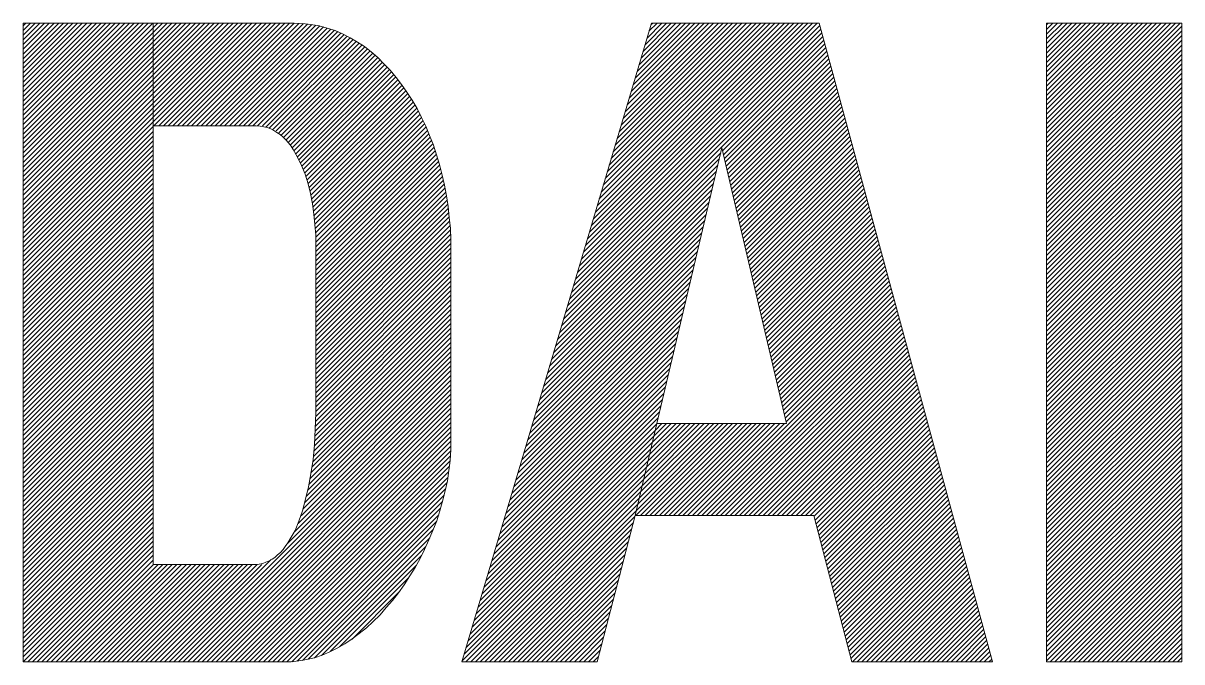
# Model space of a CAD drawing. Header units: millimetres. Extents: x 1015 to 1574, y -507 to -76.
# Drawn here: x 1447.177 to 1451.524, y -484.372 to -481.975 of the extents above; entities that cross this region are included whole.
import ezdxf

# ---------------------------------------------------------------- set-up
doc = ezdxf.new("R2010")
doc.units = ezdxf.units.MM

msp = doc.modelspace()

# ---------------------------------------------------------------- linework, layer by layer
at = {"color": 5, "lineweight": 0}
for p, q in [((1447.1771, -481.9754), (1447.1771, -484.372)), ((1447.6647, -481.9754), (1447.1771, -481.9754)), ((1447.1771, -481.9754), (1447.1771, -481.9754)), ((1448.1936, -481.9754), (1447.6647, -481.9754)), ((1447.6647, -481.9754), (1447.6647, -482.3605)), ((1447.6647, -482.3605), (1447.6647, -481.9754)), ((1448.225, -481.977), (1448.1936, -481.9754)), ((1448.2564, -481.9803), (1448.225, -481.977)), ((1448.2878, -481.9853), (1448.2564, -481.9803)), ((1449.534, -481.9754), (1448.8233, -484.372)), ((1450.1637, -481.9754), (1449.534, -481.9754)), ((1450.8133, -484.372), (1450.1637, -481.9754)), ((1451.0166, -481.9754), (1451.0166, -484.372)), ((1451.524, -481.9754), (1451.0166, -481.9754)), ((1451.0166, -481.9754), (1451.0166, -481.9754)), ((1451.524, -484.372), (1451.524, -481.9754)), ((1448.3175, -481.9936), (1448.2878, -481.9853)), ((1448.3473, -482.0035), (1448.3175, -481.9936)), ((1448.3754, -482.0151), (1448.3473, -482.0035)), ((1448.4035, -482.0299), (1448.3754, -482.0151)), ((1448.4316, -482.0465), (1448.4035, -482.0299)), ((1448.458, -482.063), (1448.4316, -482.0465)), ((1448.4828, -482.0828), (1448.458, -482.063)), ((1448.5076, -482.1043), (1448.4828, -482.0828)), ((1448.5307, -482.1274), (1448.5076, -482.1043)), ((1448.5539, -482.1522), (1448.5307, -482.1274)), ((1448.577, -482.1787), (1448.5539, -482.1522)), ((1448.5969, -482.2051), (1448.577, -482.1787)), ((1448.6167, -482.2349), (1448.5969, -482.2051)), ((1448.6365, -482.2646), (1448.6167, -482.2349)), ((1448.6547, -482.296), (1448.6365, -482.2646)), ((1448.6712, -482.3291), (1448.6547, -482.296)), ((1448.6878, -482.3621), (1448.6712, -482.3291)), ((1447.6647, -482.3605), (1448.0514, -482.3605)), ((1447.6647, -484.0067), (1447.6647, -482.3605)), ((1448.0514, -482.3605), (1448.0663, -482.3621)), ((1448.0663, -482.3621), (1448.0795, -482.3638)), ((1448.0795, -482.3638), (1448.0927, -482.3671)), ((1448.0927, -482.3671), (1448.106, -482.3721)), ((1448.106, -482.3721), (1448.1175, -482.3787)), ((1448.701, -482.3969), (1448.6878, -482.3621)), ((1448.1175, -482.3787), (1448.1291, -482.3853)), ((1448.1291, -482.3853), (1448.1407, -482.3936)), ((1448.1407, -482.3936), (1448.1522, -482.4035)), ((1448.1522, -482.4035), (1448.1622, -482.4134)), ((1448.1622, -482.4134), (1448.1721, -482.425)), ((1448.7159, -482.4332), (1448.701, -482.3969)), ((1448.1721, -482.425), (1448.182, -482.4365)), ((1448.182, -482.4365), (1448.1903, -482.4497)), ((1448.1903, -482.4497), (1448.2068, -482.4778)), ((1448.7274, -482.4696), (1448.7159, -482.4332)), ((1449.5538, -483.4778), (1449.7985, -482.4431)), ((1449.7985, -482.4431), (1450.0414, -483.4778)), ((1448.2068, -482.4778), (1448.2217, -482.5092)), ((1448.739, -482.5059), (1448.7274, -482.4696)), ((1448.7489, -482.5456), (1448.739, -482.5059)), ((1448.2217, -482.5092), (1448.2349, -482.5423)), ((1448.2349, -482.5423), (1448.2465, -482.5787)), ((1448.7572, -482.5836), (1448.7489, -482.5456)), ((1448.2465, -482.5787), (1448.2547, -482.615)), ((1448.7654, -482.6233), (1448.7572, -482.5836)), ((1448.2547, -482.615), (1448.263, -482.653)), ((1448.7721, -482.663), (1448.7654, -482.6233)), ((1448.263, -482.653), (1448.2679, -482.6927)), ((1448.7754, -482.7043), (1448.7721, -482.663)), ((1448.2679, -482.6927), (1448.2712, -482.7307)), ((1448.7803, -482.7456), (1448.7754, -482.7043)), ((1448.2712, -482.7307), (1448.2746, -482.7704)), ((1448.782, -482.7869), (1448.7803, -482.7456)), ((1448.2746, -482.7704), (1448.2746, -482.8084)), ((1448.2746, -482.8084), (1448.2746, -483.4381)), ((1448.782, -482.8282), (1448.782, -482.7869)), ((1448.782, -483.539), (1448.782, -482.8282)), ((1448.2746, -483.4381), (1448.2729, -483.4993)), ((1448.2729, -483.4993), (1448.2696, -483.5571)), ((1449.4728, -483.8232), (1449.5538, -483.4778)), ((1449.5538, -483.4778), (1449.4728, -483.8232)), ((1450.0414, -483.4778), (1449.5538, -483.4778)), ((1448.782, -483.577), (1448.782, -483.539)), ((1448.2696, -483.5571), (1448.2646, -483.6133)), ((1448.7787, -483.6166), (1448.782, -483.577)), ((1448.2646, -483.6133), (1448.2564, -483.6662)), ((1448.7737, -483.6546), (1448.7787, -483.6166)), ((1448.2564, -483.6662), (1448.2481, -483.7158)), ((1448.7687, -483.6927), (1448.7737, -483.6546)), ((1448.2481, -483.7158), (1448.2365, -483.7621)), ((1448.7605, -483.7307), (1448.7687, -483.6927)), ((1448.2365, -483.7621), (1448.225, -483.8051)), ((1448.7506, -483.7687), (1448.7605, -483.7307)), ((1448.225, -483.8051), (1448.2117, -483.8447)), ((1448.7291, -483.8431), (1448.7406, -483.8051)), ((1448.7406, -483.8051), (1448.7506, -483.7687)), ((1448.2117, -483.8447), (1448.1969, -483.8794)), ((1448.7142, -483.8794), (1448.7291, -483.8431)), ((1449.3307, -484.372), (1449.4728, -483.8232)), ((1449.4728, -483.8232), (1450.1439, -483.8232)), ((1450.1439, -483.8232), (1450.286, -484.372)), ((1448.1969, -483.8794), (1448.1787, -483.9108)), ((1448.6993, -483.9141), (1448.7142, -483.8794)), ((1448.1605, -483.9389), (1448.1522, -483.9505)), ((1448.1704, -483.9257), (1448.1605, -483.9389)), ((1448.1787, -483.9108), (1448.1704, -483.9257)), ((1448.6828, -483.9505), (1448.6993, -483.9141)), ((1448.1208, -483.9803), (1448.1109, -483.9869)), ((1448.1308, -483.9703), (1448.1208, -483.9803)), ((1448.1423, -483.9621), (1448.1308, -483.9703)), ((1448.1522, -483.9505), (1448.1423, -483.9621)), ((1448.6481, -484.0183), (1448.6663, -483.9836)), ((1448.6663, -483.9836), (1448.6828, -483.9505)), ((1448.0514, -484.0067), (1447.6647, -484.0067)), ((1448.063, -484.005), (1448.0514, -484.0067)), ((1448.0762, -484.0034), (1448.063, -484.005)), ((1448.0878, -483.9984), (1448.0762, -484.0034)), ((1448.0994, -483.9935), (1448.0878, -483.9984)), ((1448.1109, -483.9869), (1448.0994, -483.9935)), ((1448.6283, -484.0497), (1448.6481, -484.0183)), ((1448.6068, -484.0827), (1448.6283, -484.0497)), ((1448.5621, -484.1422), (1448.5853, -484.1125)), ((1448.5853, -484.1125), (1448.6068, -484.0827)), ((1448.539, -484.1687), (1448.5621, -484.1422)), ((1448.4894, -484.2216), (1448.5159, -484.1951)), ((1448.5159, -484.1951), (1448.539, -484.1687)), ((1448.4382, -484.2662), (1448.4646, -484.2447)), ((1448.4646, -484.2447), (1448.4894, -484.2216)), ((1448.3836, -484.3042), (1448.4117, -484.286)), ((1448.4117, -484.286), (1448.4382, -484.2662)), ((1448.3274, -484.334), (1448.3555, -484.3207)), ((1448.3555, -484.3207), (1448.3836, -484.3042)), ((1447.1771, -484.372), (1448.1522, -484.372)), ((1448.1522, -484.372), (1448.182, -484.372)), ((1448.182, -484.372), (1448.2117, -484.3687)), ((1448.2117, -484.3687), (1448.2415, -484.3637)), ((1448.2415, -484.3637), (1448.2696, -484.3571)), ((1448.2696, -484.3571), (1448.2993, -484.3472)), ((1448.2993, -484.3472), (1448.3274, -484.334)), ((1448.8233, -484.372), (1449.3307, -484.372)), ((1448.8233, -484.372), (1448.8233, -484.372)), ((1450.286, -484.372), (1450.8133, -484.372)), ((1451.0166, -484.372), (1451.524, -484.372))]:
    msp.add_line(p, q, dxfattribs=at)
at = {"color": 5}
for p, q in [((1447.1771, -481.985), (1447.1867, -481.9754)), ((1447.1771, -482.0027), (1447.2044, -481.9754)), ((1447.1771, -482.0204), (1447.2221, -481.9754)), ((1447.1771, -482.038), (1447.2397, -481.9754)), ((1447.1771, -482.0557), (1447.2574, -481.9754)), ((1447.1771, -482.0734), (1447.2751, -481.9754)), ((1447.1771, -482.0911), (1447.2928, -481.9754)), ((1447.1771, -482.1087), (1447.3104, -481.9754)), ((1447.1771, -482.1264), (1447.3281, -481.9754)), ((1447.1771, -482.1441), (1447.3458, -481.9754)), ((1447.1771, -482.1618), (1447.3635, -481.9754)), ((1447.1771, -482.1795), (1447.3811, -481.9754)), ((1447.1771, -482.1971), (1447.3988, -481.9754)), ((1447.1771, -482.2148), (1447.4165, -481.9754)), ((1447.1771, -482.2325), (1447.4342, -481.9754)), ((1447.1771, -482.2502), (1447.4519, -481.9754)), ((1447.1771, -482.2678), (1447.4695, -481.9754)), ((1447.1771, -482.2855), (1447.4872, -481.9754)), ((1447.1771, -482.3032), (1447.5049, -481.9754)), ((1447.1771, -482.3209), (1447.5226, -481.9754)), ((1447.1771, -482.3386), (1447.5402, -481.9754)), ((1447.1771, -482.3562), (1447.5579, -481.9754)), ((1447.1771, -482.3739), (1447.5756, -481.9754)), ((1447.1771, -482.3916), (1447.5933, -481.9754)), ((1447.1771, -482.4093), (1447.611, -481.9754)), ((1447.1771, -482.4269), (1447.6286, -481.9754)), ((1447.1771, -482.4446), (1447.6463, -481.9754)), ((1447.1771, -482.4623), (1447.664, -481.9754)), ((1447.6647, -481.9924), (1447.6817, -481.9754)), ((1447.6647, -482.0101), (1447.6993, -481.9754)), ((1447.6647, -482.0277), (1447.717, -481.9754)), ((1447.6647, -482.0454), (1447.7347, -481.9754)), ((1447.6647, -482.0631), (1447.7524, -481.9754)), ((1447.6647, -482.0808), (1447.7701, -481.9754)), ((1447.6647, -482.0985), (1447.7877, -481.9754)), ((1447.6647, -482.1161), (1447.8054, -481.9754)), ((1447.6647, -482.1338), (1447.8231, -481.9754)), ((1447.6647, -482.1515), (1447.8408, -481.9754)), ((1447.6647, -482.1692), (1447.8584, -481.9754)), ((1447.6647, -482.1868), (1447.8761, -481.9754)), ((1447.6647, -482.2045), (1447.8938, -481.9754)), ((1447.6647, -482.2222), (1447.9115, -481.9754)), ((1447.6647, -482.2399), (1447.9292, -481.9754)), ((1447.6647, -482.2576), (1447.9468, -481.9754)), ((1447.6647, -482.2752), (1447.9645, -481.9754)), ((1447.6647, -482.2929), (1447.9822, -481.9754)), ((1447.6647, -482.3106), (1447.9999, -481.9754)), ((1447.6647, -482.3283), (1448.0175, -481.9754)), ((1447.6647, -482.3459), (1448.0352, -481.9754)), ((1447.6678, -482.3605), (1448.0529, -481.9754)), ((1447.6855, -482.3605), (1448.0706, -481.9754)), ((1447.7032, -482.3605), (1448.0883, -481.9754)), ((1447.7208, -482.3605), (1448.1059, -481.9754)), ((1447.7385, -482.3605), (1448.1236, -481.9754)), ((1447.7562, -482.3605), (1448.1413, -481.9754)), ((1447.7739, -482.3605), (1448.159, -481.9754)), ((1447.7915, -482.3605), (1448.1766, -481.9754)), ((1447.8092, -482.3605), (1448.1943, -481.9754)), ((1447.8269, -482.3605), (1448.2111, -481.9763)), ((1447.8446, -482.3605), (1448.2277, -481.9773)), ((1447.8622, -482.3605), (1448.2437, -481.979)), ((1447.8799, -482.3605), (1448.2596, -481.9809)), ((1447.8976, -482.3605), (1448.2748, -481.9833)), ((1449.2641, -482.8855), (1450.166, -481.9836)), ((1449.2716, -482.8604), (1450.1565, -481.9754)), ((1449.279, -482.8352), (1450.1389, -481.9754)), ((1449.2865, -482.8101), (1450.1212, -481.9754)), ((1449.2939, -482.785), (1450.1035, -481.9754)), ((1449.3014, -482.7599), (1450.0858, -481.9754)), ((1449.3088, -482.7347), (1450.0682, -481.9754)), ((1449.3163, -482.7096), (1450.0505, -481.9754)), ((1449.3237, -482.6845), (1450.0328, -481.9754)), ((1449.3312, -482.6593), (1450.0151, -481.9754)), ((1449.3386, -482.6342), (1449.9974, -481.9754)), ((1449.3461, -482.6091), (1449.9798, -481.9754)), ((1449.3535, -482.5839), (1449.9621, -481.9754)), ((1449.361, -482.5588), (1449.9444, -481.9754)), ((1449.3684, -482.5337), (1449.9267, -481.9754)), ((1449.3759, -482.5086), (1449.9091, -481.9754)), ((1449.3833, -482.4834), (1449.8914, -481.9754)), ((1449.3908, -482.4583), (1449.8737, -481.9754)), ((1449.3982, -482.4332), (1449.856, -481.9754)), ((1449.4057, -482.408), (1449.8383, -481.9754)), ((1449.4131, -482.3829), (1449.8207, -481.9754)), ((1449.4206, -482.3578), (1449.803, -481.9754)), ((1449.4281, -482.3326), (1449.7853, -481.9754)), ((1449.4355, -482.3075), (1449.7676, -481.9754)), ((1449.443, -482.2824), (1449.75, -481.9754)), ((1449.4504, -482.2573), (1449.7323, -481.9754)), ((1449.4579, -482.2321), (1449.7146, -481.9754)), ((1449.4653, -482.207), (1449.6969, -481.9754)), ((1449.4728, -482.1819), (1449.6792, -481.9754)), ((1449.4802, -482.1567), (1449.6616, -481.9754)), ((1449.4877, -482.1316), (1449.6439, -481.9754)), ((1449.4951, -482.1065), (1449.6262, -481.9754)), ((1449.5026, -482.0813), (1449.6085, -481.9754)), ((1449.51, -482.0562), (1449.5909, -481.9754)), ((1449.5175, -482.0311), (1449.5732, -481.9754)), ((1449.5249, -482.006), (1449.5555, -481.9754)), ((1449.5324, -481.9808), (1449.5378, -481.9754)), ((1451.0166, -481.9816), (1451.0227, -481.9754)), ((1451.0166, -481.9992), (1451.0404, -481.9754)), ((1451.0166, -482.0169), (1451.0581, -481.9754)), ((1451.0166, -482.0346), (1451.0758, -481.9754)), ((1451.0166, -482.0523), (1451.0935, -481.9754)), ((1451.0166, -482.0699), (1451.1111, -481.9754)), ((1451.0166, -482.0876), (1451.1288, -481.9754)), ((1451.0166, -482.1053), (1451.1465, -481.9754)), ((1451.0166, -482.123), (1451.1642, -481.9754)), ((1451.0166, -482.1407), (1451.1818, -481.9754)), ((1451.0166, -482.1583), (1451.1995, -481.9754)), ((1451.0166, -482.176), (1451.2172, -481.9754)), ((1451.0166, -482.1937), (1451.2349, -481.9754)), ((1451.0166, -482.2114), (1451.2526, -481.9754)), ((1451.0166, -482.229), (1451.2702, -481.9754)), ((1451.0166, -482.2467), (1451.2879, -481.9754)), ((1451.0166, -482.2644), (1451.3056, -481.9754)), ((1451.0166, -482.2821), (1451.3233, -481.9754)), ((1451.0166, -482.2998), (1451.3409, -481.9754)), ((1451.0166, -482.3174), (1451.3586, -481.9754)), ((1451.0166, -482.3351), (1451.3763, -481.9754)), ((1451.0166, -482.3528), (1451.394, -481.9754)), ((1451.0166, -482.3705), (1451.4117, -481.9754)), ((1451.0166, -482.3881), (1451.4293, -481.9754)), ((1451.0166, -482.4058), (1451.447, -481.9754)), ((1451.0166, -482.4235), (1451.4647, -481.9754)), ((1451.0166, -482.4412), (1451.4824, -481.9754)), ((1451.0166, -482.4589), (1451.5, -481.9754)), ((1451.0166, -482.4765), (1451.5177, -481.9754)), ((1447.1771, -482.48), (1447.6647, -481.9924)), ((1447.1771, -482.4977), (1447.6647, -482.0101)), ((1447.1771, -482.5153), (1447.6647, -482.0277)), ((1447.9153, -482.3605), (1448.2899, -481.9859)), ((1447.933, -482.3605), (1448.3037, -481.9897)), ((1447.9506, -482.3605), (1448.3176, -481.9936)), ((1447.9683, -482.3605), (1448.3308, -481.998)), ((1447.986, -482.3605), (1448.3441, -482.0024)), ((1448.0037, -482.3605), (1448.3568, -482.0074)), ((1448.0213, -482.3605), (1448.3693, -482.0126)), ((1448.039, -482.3605), (1448.3813, -482.0182)), ((1448.0567, -482.3605), (1448.3929, -482.0243)), ((1449.2417, -482.9609), (1450.1773, -482.0254)), ((1449.2492, -482.9358), (1450.1735, -482.0115)), ((1449.2567, -482.9106), (1450.1697, -481.9976)), ((1451.0166, -482.4942), (1451.524, -481.9868)), ((1451.0166, -482.5119), (1451.524, -482.0045)), ((1451.0166, -482.5296), (1451.524, -482.0222)), ((1447.1771, -482.533), (1447.6647, -482.0454)), ((1447.1771, -482.5507), (1447.6647, -482.0631)), ((1448.0744, -482.3605), (1448.4044, -482.0305)), ((1448.0874, -482.3651), (1448.4155, -482.037)), ((1448.1003, -482.3699), (1448.4267, -482.0436)), ((1448.1132, -482.3748), (1448.4377, -482.0503)), ((1448.126, -482.3796), (1448.4485, -482.0571)), ((1448.136, -482.3872), (1448.4593, -482.064)), ((1448.1449, -482.3961), (1448.4691, -482.0718)), ((1449.2268, -483.0112), (1450.1848, -482.0532)), ((1449.2343, -482.986), (1450.181, -482.0393)), ((1449.8011, -482.4545), (1450.1886, -482.0671)), ((1451.0166, -482.5472), (1451.524, -482.0398)), ((1451.0166, -482.5649), (1451.524, -482.0575)), ((1447.1771, -482.5684), (1447.6647, -482.0808)), ((1447.1771, -482.586), (1447.6647, -482.0985)), ((1448.1537, -482.4049), (1448.4789, -482.0797)), ((1448.1625, -482.4138), (1448.4885, -482.0878)), ((1448.1714, -482.4226), (1448.498, -482.096)), ((1448.1798, -482.4319), (1448.5075, -482.1042)), ((1448.1863, -482.443), (1448.5163, -482.113)), ((1449.8045, -482.4689), (1450.1923, -482.081)), ((1449.8079, -482.4832), (1450.1961, -482.0949)), ((1449.8112, -482.4975), (1450.1999, -482.1088)), ((1451.0166, -482.5826), (1451.524, -482.0752)), ((1451.0166, -482.6003), (1451.524, -482.0929)), ((1451.0166, -482.618), (1451.524, -482.1105)), ((1447.1771, -482.6037), (1447.6647, -482.1161)), ((1447.1771, -482.6214), (1447.6647, -482.1338)), ((1447.1771, -482.6391), (1447.6647, -482.1515)), ((1448.1929, -482.4542), (1448.5252, -482.1219)), ((1448.1994, -482.4653), (1448.5339, -482.1308)), ((1448.2059, -482.4764), (1448.5424, -482.14)), ((1448.2125, -482.4875), (1448.5509, -482.1491)), ((1448.2179, -482.4998), (1448.5593, -482.1584)), ((1449.8146, -482.5118), (1450.2037, -482.1227)), ((1449.8179, -482.5261), (1450.2074, -482.1366)), ((1449.8213, -482.5404), (1450.2112, -482.1505)), ((1451.0166, -482.6356), (1451.524, -482.1282)), ((1451.0166, -482.6533), (1451.524, -482.1459)), ((1447.1771, -482.6568), (1447.6647, -482.1692)), ((1447.1771, -482.6744), (1447.6647, -482.1868)), ((1448.2229, -482.5125), (1448.5675, -482.1679)), ((1448.228, -482.5251), (1448.5758, -482.1773)), ((1448.233, -482.5377), (1448.5835, -482.1873)), ((1448.2381, -482.5503), (1448.591, -482.1974)), ((1449.8247, -482.5548), (1450.215, -482.1645)), ((1449.828, -482.5691), (1450.2187, -482.1784)), ((1449.8314, -482.5834), (1450.2225, -482.1923)), ((1451.0166, -482.671), (1451.524, -482.1636)), ((1451.0166, -482.6887), (1451.524, -482.1813)), ((1451.0166, -482.7063), (1451.524, -482.1989)), ((1447.1771, -482.6921), (1447.6647, -482.2045)), ((1447.1771, -482.7098), (1447.6647, -482.2222)), ((1447.1771, -482.7275), (1447.6647, -482.2399)), ((1448.2429, -482.5632), (1448.5985, -482.2076)), ((1448.2462, -482.5776), (1448.6056, -482.2182)), ((1448.2495, -482.592), (1448.6126, -482.2288)), ((1448.2528, -482.6064), (1448.6197, -482.2394)), ((1449.8347, -482.5977), (1450.2263, -482.2062)), ((1449.8381, -482.612), (1450.23, -482.2201)), ((1449.8415, -482.6263), (1450.2338, -482.234)), ((1451.0166, -482.724), (1451.524, -482.2166)), ((1451.0166, -482.7417), (1451.524, -482.2343)), ((1447.1771, -482.7451), (1447.6647, -482.2576)), ((1447.1771, -482.7628), (1447.6647, -482.2752)), ((1448.256, -482.6208), (1448.6268, -482.25)), ((1448.2591, -482.6354), (1448.6339, -482.2606)), ((1448.2623, -482.6499), (1448.6406, -482.2716)), ((1448.2655, -482.6644), (1448.647, -482.2828)), ((1449.8448, -482.6407), (1450.2376, -482.2479)), ((1449.8482, -482.655), (1450.2414, -482.2618)), ((1449.8516, -482.6693), (1450.2451, -482.2757)), ((1451.0166, -482.7594), (1451.524, -482.252)), ((1451.0166, -482.7771), (1451.524, -482.2696)), ((1451.0166, -482.7947), (1451.524, -482.2873)), ((1447.1771, -482.7805), (1447.6647, -482.2929)), ((1447.1771, -482.7982), (1447.6647, -482.3106)), ((1447.1771, -482.8159), (1447.6647, -482.3283)), ((1448.2669, -482.6806), (1448.6535, -482.294)), ((1448.2683, -482.6969), (1448.6595, -482.3057)), ((1448.2697, -482.7132), (1448.6654, -482.3175)), ((1448.2711, -482.7294), (1448.6713, -482.3293)), ((1449.8549, -482.6836), (1450.2489, -482.2896)), ((1449.8583, -482.6979), (1450.2527, -482.3035)), ((1449.8616, -482.7122), (1450.2564, -482.3174)), ((1449.865, -482.7265), (1450.2602, -482.3314)), ((1451.0166, -482.8124), (1451.524, -482.305)), ((1451.0166, -482.8301), (1451.524, -482.3227)), ((1447.1771, -482.8335), (1447.6647, -482.3459)), ((1447.1771, -482.8512), (1447.6647, -482.3636)), ((1448.2725, -482.7457), (1448.6772, -482.341)), ((1448.2739, -482.7621), (1448.6831, -482.3528)), ((1448.2746, -482.779), (1448.6888, -482.3648)), ((1449.8684, -482.7409), (1450.264, -482.3453)), ((1449.8717, -482.7552), (1450.2677, -482.3592)), ((1449.8751, -482.7695), (1450.2715, -482.3731)), ((1451.0166, -482.8478), (1451.524, -482.3404)), ((1451.0166, -482.8654), (1451.524, -482.358)), ((1451.0166, -482.8831), (1451.524, -482.3757)), ((1447.1771, -482.8689), (1447.6647, -482.3813)), ((1447.1771, -482.8866), (1447.6647, -482.399)), ((1447.1771, -482.9042), (1447.6647, -482.4167)), ((1448.2746, -482.7967), (1448.6937, -482.3776)), ((1448.2746, -482.8144), (1448.6985, -482.3904)), ((1448.2746, -482.8321), (1448.7035, -482.4031)), ((1448.2746, -482.8498), (1448.7087, -482.4156)), ((1449.8785, -482.7838), (1450.2753, -482.387)), ((1449.8818, -482.7981), (1450.279, -482.4009)), ((1449.8852, -482.8124), (1450.2828, -482.4148)), ((1451.0166, -482.9008), (1451.524, -482.3934)), ((1451.0166, -482.9185), (1451.524, -482.4111)), ((1447.1771, -482.9219), (1447.6647, -482.4343)), ((1447.1771, -482.9396), (1447.6647, -482.452)), ((1448.2746, -482.8674), (1448.7138, -482.4282)), ((1448.2746, -482.8851), (1448.7184, -482.4412)), ((1448.2746, -482.9028), (1448.7227, -482.4547)), ((1449.2194, -483.0363), (1449.7941, -482.4616)), ((1449.8885, -482.8268), (1450.2866, -482.4287)), ((1449.8919, -482.8411), (1450.2904, -482.4426)), ((1449.8953, -482.8554), (1450.2941, -482.4565)), ((1451.0166, -482.9362), (1451.524, -482.4287)), ((1451.0166, -482.9538), (1451.524, -482.4464)), ((1447.1771, -482.9573), (1447.6647, -482.4697)), ((1447.1771, -482.9749), (1447.6647, -482.4874)), ((1447.1771, -482.9926), (1447.6647, -482.505)), ((1448.2746, -482.9205), (1448.7269, -482.4681)), ((1448.2746, -482.9381), (1448.7312, -482.4815)), ((1448.2746, -482.9558), (1448.7355, -482.4949)), ((1449.2119, -483.0614), (1449.7886, -482.4847)), ((1449.8986, -482.8697), (1450.2979, -482.4704)), ((1449.902, -482.884), (1450.3017, -482.4843)), ((1449.9053, -482.8983), (1450.3054, -482.4982)), ((1451.0166, -482.9715), (1451.524, -482.4641)), ((1451.0166, -482.9892), (1451.524, -482.4818)), ((1451.0166, -483.0069), (1451.524, -482.4995)), ((1447.1771, -483.0103), (1447.6647, -482.5227)), ((1447.1771, -483.028), (1447.6647, -482.5404)), ((1448.2746, -482.9735), (1448.7396, -482.5084)), ((1448.2746, -482.9912), (1448.7432, -482.5226)), ((1448.2746, -483.0088), (1448.7467, -482.5367)), ((1449.197, -483.1117), (1449.7777, -482.531)), ((1449.2045, -483.0865), (1449.7831, -482.5079)), ((1449.9087, -482.9127), (1450.3092, -482.5122)), ((1449.9121, -482.927), (1450.313, -482.5261)), ((1449.9154, -482.9413), (1450.3167, -482.54)), ((1451.0166, -483.0245), (1451.524, -482.5171)), ((1451.0166, -483.0422), (1451.524, -482.5348)), ((1447.1771, -483.0457), (1447.6647, -482.5581)), ((1447.1771, -483.0633), (1447.6647, -482.5758)), ((1447.1771, -483.081), (1447.6647, -482.5934)), ((1448.2746, -483.0265), (1448.7501, -482.551)), ((1448.2746, -483.0442), (1448.7532, -482.5655)), ((1448.2746, -483.0619), (1448.7564, -482.58)), ((1449.1821, -483.1619), (1449.7667, -482.5773)), ((1449.1896, -483.1368), (1449.7722, -482.5542)), ((1449.9188, -482.9556), (1450.3205, -482.5539)), ((1449.9222, -482.9699), (1450.3243, -482.5678)), ((1449.9255, -482.9842), (1450.3281, -482.5817)), ((1451.0166, -483.0599), (1451.524, -482.5525)), ((1451.0166, -483.0776), (1451.524, -482.5702)), ((1451.0166, -483.0953), (1451.524, -482.5878)), ((1447.1771, -483.0987), (1447.6647, -482.6111)), ((1447.1771, -483.1164), (1447.6647, -482.6288)), ((1448.2746, -483.0796), (1448.7595, -482.5946)), ((1448.2746, -483.0972), (1448.7625, -482.6093)), ((1448.2746, -483.1149), (1448.7655, -482.6239)), ((1449.1672, -483.2122), (1449.7558, -482.6236)), ((1449.1747, -483.1871), (1449.7612, -482.6005)), ((1449.9289, -482.9986), (1450.3318, -482.5956)), ((1449.9322, -483.0129), (1450.3356, -482.6095)), ((1449.9356, -483.0272), (1450.3394, -482.6234)), ((1451.0166, -483.1129), (1451.524, -482.6055)), ((1451.0166, -483.1306), (1451.524, -482.6232)), ((1447.1771, -483.134), (1447.6647, -482.6465)), ((1447.1771, -483.1517), (1447.6647, -482.6641)), ((1448.2746, -483.1326), (1448.7681, -482.6391)), ((1448.2746, -483.1503), (1448.7706, -482.6542)), ((1448.2746, -483.1679), (1448.7726, -482.6699)), ((1449.1523, -483.2625), (1449.7448, -482.6699)), ((1449.1598, -483.2373), (1449.7503, -482.6468)), ((1449.939, -483.0415), (1450.3431, -482.6373)), ((1449.9423, -483.0558), (1450.3469, -482.6512)), ((1449.9457, -483.0701), (1450.3507, -482.6651)), ((1449.949, -483.0844), (1450.3544, -482.6791)), ((1451.0166, -483.1483), (1451.524, -482.6409)), ((1451.0166, -483.166), (1451.524, -482.6586)), ((1451.0166, -483.1836), (1451.524, -482.6762)), ((1447.1771, -483.1694), (1447.6647, -482.6818)), ((1447.1771, -483.1871), (1447.6647, -482.6995)), ((1447.1771, -483.2048), (1447.6647, -482.7172)), ((1448.2746, -483.1856), (1448.7739, -482.6863)), ((1448.2746, -483.2033), (1448.7752, -482.7026)), ((1448.2746, -483.221), (1448.7771, -482.7185)), ((1449.1374, -483.3127), (1449.7339, -482.7162)), ((1449.1449, -483.2876), (1449.7394, -482.6931)), ((1449.9524, -483.0988), (1450.3582, -482.693)), ((1449.9558, -483.1131), (1450.362, -482.7069)), ((1449.9591, -483.1274), (1450.3657, -482.7208)), ((1451.0166, -483.2013), (1451.524, -482.6939)), ((1451.0166, -483.219), (1451.524, -482.7116)), ((1447.1771, -483.2224), (1447.6647, -482.7349)), ((1447.1771, -483.2401), (1447.6647, -482.7525)), ((1448.2746, -483.2387), (1448.779, -482.7343)), ((1448.2746, -483.2563), (1448.7805, -482.7504)), ((1448.2746, -483.274), (1448.7812, -482.7674)), ((1449.1225, -483.363), (1449.7229, -482.7626)), ((1449.13, -483.3378), (1449.7284, -482.7394)), ((1449.9625, -483.1417), (1450.3695, -482.7347)), ((1449.9659, -483.156), (1450.3733, -482.7486)), ((1449.9692, -483.1703), (1450.3771, -482.7625)), ((1451.0166, -483.2367), (1451.524, -482.7293)), ((1451.0166, -483.2544), (1451.524, -482.7469)), ((1451.0166, -483.272), (1451.524, -482.7646)), ((1447.1771, -483.2578), (1447.6647, -482.7702)), ((1447.1771, -483.2755), (1447.6647, -482.7879)), ((1447.1771, -483.2931), (1447.6647, -482.8056)), ((1448.2746, -483.2917), (1448.7819, -482.7844)), ((1448.2746, -483.3094), (1448.782, -482.802)), ((1449.1076, -483.4132), (1449.712, -482.8089)), ((1449.1151, -483.3881), (1449.7175, -482.7857)), ((1449.9726, -483.1847), (1450.3808, -482.7764)), ((1449.9759, -483.199), (1450.3846, -482.7903)), ((1449.9793, -483.2133), (1450.3884, -482.8042)), ((1451.0166, -483.2897), (1451.524, -482.7823)), ((1451.0166, -483.3074), (1451.524, -482.8)), ((1447.1771, -483.3108), (1447.6647, -482.8232)), ((1447.1771, -483.3285), (1447.6647, -482.8409)), ((1448.2746, -483.327), (1448.782, -482.8196)), ((1448.2746, -483.3447), (1448.782, -482.8373)), ((1449.1002, -483.4384), (1449.7065, -482.832)), ((1449.9827, -483.2276), (1450.3921, -482.8181)), ((1449.986, -483.2419), (1450.3959, -482.832)), ((1449.9894, -483.2562), (1450.3997, -482.8459)), ((1451.0166, -483.3251), (1451.524, -482.8176)), ((1451.0166, -483.3427), (1451.524, -482.8353)), ((1451.0166, -483.3604), (1451.524, -482.853)), ((1447.1771, -483.3462), (1447.6647, -482.8586)), ((1447.1771, -483.3639), (1447.6647, -482.8763)), ((1447.1771, -483.3815), (1447.6647, -482.894)), ((1448.2746, -483.3624), (1448.782, -482.855)), ((1448.2746, -483.3801), (1448.782, -482.8727)), ((1448.2746, -483.3978), (1448.782, -482.8903)), ((1449.0852, -483.4886), (1449.6956, -482.8783)), ((1449.0927, -483.4635), (1449.701, -482.8552)), ((1449.9927, -483.2706), (1450.4034, -482.8599)), ((1449.9961, -483.2849), (1450.4072, -482.8738)), ((1449.9995, -483.2992), (1450.411, -482.8877)), ((1451.0166, -483.3781), (1451.524, -482.8707)), ((1451.0166, -483.3958), (1451.524, -482.8884)), ((1447.1771, -483.3992), (1447.6647, -482.9116)), ((1447.1771, -483.4169), (1447.6647, -482.9293)), ((1448.2746, -483.4154), (1448.782, -482.908)), ((1448.2746, -483.4331), (1448.782, -482.9257)), ((1449.0703, -483.5389), (1449.6846, -482.9246)), ((1449.0778, -483.5138), (1449.6901, -482.9015)), ((1450.0028, -483.3135), (1450.4148, -482.9016)), ((1450.0062, -483.3278), (1450.4185, -482.9155)), ((1450.0096, -483.3421), (1450.4223, -482.9294)), ((1451.0166, -483.4135), (1451.524, -482.906)), ((1451.0166, -483.4311), (1451.524, -482.9237)), ((1451.0166, -483.4488), (1451.524, -482.9414)), ((1447.1771, -483.4346), (1447.6647, -482.947)), ((1447.1771, -483.4522), (1447.6647, -482.9647)), ((1447.1771, -483.4699), (1447.6647, -482.9823)), ((1448.2736, -483.4871), (1448.782, -482.9787)), ((1448.2746, -483.4508), (1448.782, -482.9434)), ((1448.2746, -483.4685), (1448.782, -482.9611)), ((1449.0554, -483.5891), (1449.6737, -482.9709)), ((1449.0629, -483.564), (1449.6791, -482.9478)), ((1450.0129, -483.3564), (1450.4261, -482.9433)), ((1450.0163, -483.3708), (1450.4298, -482.9572)), ((1450.0196, -483.3851), (1450.4336, -482.9711)), ((1451.0166, -483.4665), (1451.524, -482.9591)), ((1451.0166, -483.4842), (1451.524, -482.9767)), ((1447.1771, -483.4876), (1447.6647, -483)), ((1447.1771, -483.5053), (1447.6647, -483.0177)), ((1448.2715, -483.5246), (1448.782, -483.0141)), ((1448.2725, -483.5059), (1448.782, -482.9964)), ((1449.0405, -483.6394), (1449.6627, -483.0172)), ((1449.048, -483.6143), (1449.6682, -482.9941)), ((1450.023, -483.3994), (1450.4374, -482.985)), ((1450.0264, -483.4137), (1450.4411, -482.9989)), ((1450.0297, -483.428), (1450.4449, -483.0128)), ((1450.0331, -483.4423), (1450.4487, -483.0268)), ((1451.0166, -483.5018), (1451.524, -482.9944)), ((1451.0166, -483.5195), (1451.524, -483.0121)), ((1447.1771, -483.523), (1447.6647, -483.0354)), ((1447.1771, -483.5406), (1447.6647, -483.0531)), ((1447.1771, -483.5583), (1447.6647, -483.0707)), ((1448.2674, -483.5817), (1448.782, -483.0671)), ((1448.2691, -483.5623), (1448.782, -483.0494)), ((1448.2704, -483.5434), (1448.782, -483.0318)), ((1449.0256, -483.6897), (1449.6518, -483.0635)), ((1449.0331, -483.6645), (1449.6573, -483.0404)), ((1449.7052, -483.8232), (1450.46, -483.0685)), ((1450.0365, -483.4567), (1450.4524, -483.0407)), ((1450.0398, -483.471), (1450.4562, -483.0546)), ((1451.0166, -483.5372), (1451.524, -483.0298)), ((1451.0166, -483.5549), (1451.524, -483.0475)), ((1451.0166, -483.5726), (1451.524, -483.0651)), ((1447.1771, -483.576), (1447.6647, -483.0884)), ((1447.1771, -483.5937), (1447.6647, -483.1061)), ((1448.2634, -483.621), (1448.782, -483.1025)), ((1448.2657, -483.601), (1448.782, -483.0848)), ((1449.0107, -483.7399), (1449.6408, -483.1098)), ((1449.0182, -483.7148), (1449.6463, -483.0867)), ((1449.7229, -483.8232), (1450.4638, -483.0824)), ((1449.7406, -483.8232), (1450.4675, -483.0963)), ((1449.7583, -483.8232), (1450.4713, -483.1102)), ((1451.0166, -483.5902), (1451.524, -483.0828)), ((1451.0166, -483.6079), (1451.524, -483.1005)), ((1447.1771, -483.6113), (1447.6647, -483.1238)), ((1447.1771, -483.629), (1447.6647, -483.1414)), ((1448.2534, -483.6841), (1448.782, -483.1555)), ((1448.2569, -483.6629), (1448.782, -483.1378)), ((1448.2602, -483.642), (1448.782, -483.1202)), ((1448.9958, -483.7902), (1449.6299, -483.1561)), ((1449.0033, -483.7651), (1449.6354, -483.133)), ((1449.7759, -483.8232), (1450.4751, -483.1241)), ((1449.7936, -483.8232), (1450.4788, -483.138)), ((1449.8113, -483.8232), (1450.4826, -483.1519)), ((1451.0166, -483.6256), (1451.524, -483.1182)), ((1451.0166, -483.6433), (1451.524, -483.1358)), ((1451.0166, -483.6609), (1451.524, -483.1535)), ((1447.1771, -483.6467), (1447.6647, -483.1591)), ((1447.1771, -483.6644), (1447.6647, -483.1768)), ((1447.1771, -483.6821), (1447.6647, -483.1945)), ((1448.2451, -483.7277), (1448.782, -483.1909)), ((1448.2499, -483.7053), (1448.782, -483.1732)), ((1448.9884, -483.8153), (1449.6244, -483.1793)), ((1449.829, -483.8232), (1450.4864, -483.1658)), ((1449.8467, -483.8232), (1450.4901, -483.1797)), ((1449.8643, -483.8232), (1450.4939, -483.1937)), ((1451.0166, -483.6786), (1451.524, -483.1712)), ((1451.0166, -483.6963), (1451.524, -483.1889)), ((1447.1771, -483.6997), (1447.6647, -483.2122)), ((1447.1771, -483.7174), (1447.6647, -483.2298)), ((1448.2265, -483.7994), (1448.782, -483.2439)), ((1448.233, -483.7752), (1448.782, -483.2262)), ((1448.2392, -483.7513), (1448.782, -483.2085)), ((1448.9735, -483.8656), (1449.6135, -483.2256)), ((1448.9809, -483.8404), (1449.6189, -483.2024)), ((1449.882, -483.8232), (1450.4977, -483.2076)), ((1449.8997, -483.8232), (1450.5015, -483.2215)), ((1449.9174, -483.8232), (1450.5052, -483.2354)), ((1451.0166, -483.714), (1451.524, -483.2066)), ((1451.0166, -483.7317), (1451.524, -483.2242)), ((1451.0166, -483.7493), (1451.524, -483.2419)), ((1447.1771, -483.7351), (1447.6647, -483.2475)), ((1447.1771, -483.7528), (1447.6647, -483.2652)), ((1447.1771, -483.7704), (1447.6647, -483.2829)), ((1448.2082, -483.853), (1448.782, -483.2793)), ((1448.22, -483.8236), (1448.782, -483.2616)), ((1448.9586, -483.9158), (1449.6025, -483.2719)), ((1448.966, -483.8907), (1449.608, -483.2487)), ((1449.935, -483.8232), (1450.509, -483.2493)), ((1449.9527, -483.8232), (1450.5128, -483.2632)), ((1449.9704, -483.8232), (1450.5165, -483.2771)), ((1451.0166, -483.767), (1451.524, -483.2596)), ((1451.0166, -483.7847), (1451.524, -483.2773)), ((1447.1771, -483.7881), (1447.6647, -483.3005)), ((1447.1771, -483.8058), (1447.6647, -483.3182)), ((1447.7423, -484.372), (1448.782, -483.3323)), ((1448.1691, -483.9275), (1448.782, -483.3146)), ((1448.1949, -483.884), (1448.782, -483.2969)), ((1448.9437, -483.9661), (1449.5916, -483.3182)), ((1448.9511, -483.941), (1449.597, -483.295)), ((1449.9881, -483.8232), (1450.5203, -483.291)), ((1450.0058, -483.8232), (1450.5241, -483.3049)), ((1450.0234, -483.8232), (1450.5278, -483.3188)), ((1451.0166, -483.8024), (1451.524, -483.2949)), ((1451.0166, -483.82), (1451.524, -483.3126)), ((1451.0166, -483.8377), (1451.524, -483.3303)), ((1447.1771, -483.8235), (1447.6647, -483.3359)), ((1447.1771, -483.8412), (1447.6647, -483.3536)), ((1447.1771, -483.8588), (1447.6647, -483.3713)), ((1447.76, -484.372), (1448.782, -483.35)), ((1447.7776, -484.372), (1448.782, -483.3676)), ((1448.9287, -484.0164), (1449.5806, -483.3645)), ((1448.9362, -483.9912), (1449.5861, -483.3413)), ((1450.0411, -483.8232), (1450.5316, -483.3327)), ((1450.0588, -483.8232), (1450.5354, -483.3466)), ((1450.0765, -483.8232), (1450.5391, -483.3605)), ((1450.0941, -483.8232), (1450.5429, -483.3745)), ((1451.0166, -483.8554), (1451.524, -483.348)), ((1451.0166, -483.8731), (1451.524, -483.3657)), ((1447.1771, -483.8765), (1447.6647, -483.3889)), ((1447.1771, -483.8942), (1447.6647, -483.4066)), ((1447.7953, -484.372), (1448.782, -483.3853)), ((1447.813, -484.372), (1448.782, -483.403)), ((1448.9138, -484.0666), (1449.5697, -483.4108)), ((1448.9213, -484.0415), (1449.5752, -483.3876)), ((1450.1118, -483.8232), (1450.5467, -483.3884)), ((1450.1295, -483.8232), (1450.5505, -483.4023)), ((1450.1446, -483.8258), (1450.5542, -483.4162)), ((1451.0166, -483.8907), (1451.524, -483.3833)), ((1451.0166, -483.9084), (1451.524, -483.401)), ((1451.0166, -483.9261), (1451.524, -483.4187)), ((1447.1771, -483.9119), (1447.6647, -483.4243)), ((1447.1771, -483.9295), (1447.6647, -483.442)), ((1447.1771, -483.9472), (1447.6647, -483.4596)), ((1447.8307, -484.372), (1448.782, -483.4207)), ((1447.8483, -484.372), (1448.782, -483.4384)), ((1447.866, -484.372), (1448.782, -483.456)), ((1448.8989, -484.1169), (1449.5587, -483.4571)), ((1448.9064, -484.0917), (1449.5642, -483.4339)), ((1450.1482, -483.8399), (1450.558, -483.4301)), ((1450.1518, -483.8539), (1450.5618, -483.444)), ((1450.1555, -483.868), (1450.5655, -483.4579)), ((1451.0166, -483.9438), (1451.524, -483.4364)), ((1451.0166, -483.9615), (1451.524, -483.454)), ((1447.1771, -483.9649), (1447.6647, -483.4773)), ((1447.1771, -483.9826), (1447.6647, -483.495)), ((1447.8837, -484.372), (1448.782, -483.4737)), ((1447.9014, -484.372), (1448.782, -483.4914)), ((1448.884, -484.1671), (1449.5479, -483.5033)), ((1448.8915, -484.142), (1449.5533, -483.4802)), ((1449.4754, -483.8232), (1449.8209, -483.4778)), ((1449.4775, -483.8035), (1449.8032, -483.4778)), ((1449.4829, -483.7804), (1449.7855, -483.4778)), ((1449.4883, -483.7573), (1449.7678, -483.4778)), ((1449.4931, -483.8232), (1449.8385, -483.4778)), ((1449.4937, -483.7342), (1449.7501, -483.4778)), ((1449.4991, -483.7111), (1449.7325, -483.4778)), ((1449.5045, -483.6881), (1449.7148, -483.4778)), ((1449.51, -483.665), (1449.6971, -483.4778)), ((1449.5108, -483.8232), (1449.8562, -483.4778)), ((1449.5154, -483.6419), (1449.6794, -483.4778)), ((1449.5208, -483.6188), (1449.6618, -483.4778)), ((1449.5262, -483.5957), (1449.6441, -483.4778)), ((1449.5285, -483.8232), (1449.8739, -483.4778)), ((1449.5316, -483.5726), (1449.6264, -483.4778)), ((1449.537, -483.5495), (1449.6087, -483.4778)), ((1449.5424, -483.5264), (1449.5911, -483.4778)), ((1449.5461, -483.8232), (1449.8916, -483.4778)), ((1449.5479, -483.5033), (1449.5734, -483.4778)), ((1449.5533, -483.4802), (1449.5557, -483.4778)), ((1449.5638, -483.8232), (1449.9092, -483.4778)), ((1449.5815, -483.8232), (1449.9269, -483.4778)), ((1449.5992, -483.8232), (1449.9446, -483.4778)), ((1449.6168, -483.8232), (1449.9623, -483.4778)), ((1449.6345, -483.8232), (1449.98, -483.4778)), ((1449.6522, -483.8232), (1449.9976, -483.4778)), ((1449.6699, -483.8232), (1450.0153, -483.4778)), ((1449.6876, -483.8232), (1450.033, -483.4778)), ((1450.1591, -483.882), (1450.5693, -483.4718)), ((1450.1628, -483.896), (1450.5731, -483.4857)), ((1450.1664, -483.9101), (1450.5768, -483.4996)), ((1451.0166, -483.9791), (1451.524, -483.4717)), ((1451.0166, -483.9968), (1451.524, -483.4894)), ((1447.1771, -484.0003), (1447.6647, -483.5127)), ((1447.1771, -484.0179), (1447.6647, -483.5304)), ((1447.1771, -484.0356), (1447.6647, -483.548)), ((1447.9191, -484.372), (1448.782, -483.5091)), ((1447.9367, -484.372), (1448.782, -483.5267)), ((1447.9544, -484.372), (1448.782, -483.5444)), ((1448.8691, -484.2174), (1449.537, -483.5495)), ((1448.8766, -484.1923), (1449.5424, -483.5264)), ((1450.17, -483.9241), (1450.5806, -483.5135)), ((1450.1737, -483.9382), (1450.5844, -483.5274)), ((1450.1773, -483.9522), (1450.5882, -483.5414)), ((1451.0166, -484.0145), (1451.524, -483.5071)), ((1451.0166, -484.0322), (1451.524, -483.5248)), ((1451.0166, -484.0498), (1451.524, -483.5424)), ((1447.1771, -484.0533), (1447.6647, -483.5657)), ((1447.1771, -484.071), (1447.6647, -483.5834)), ((1447.9721, -484.372), (1448.782, -483.5621)), ((1447.9898, -484.372), (1448.7817, -483.58)), ((1448.8617, -484.2425), (1449.5316, -483.5726)), ((1450.1809, -483.9663), (1450.5919, -483.5553)), ((1450.1846, -483.9803), (1450.5957, -483.5692)), ((1450.1882, -483.9943), (1450.5995, -483.5831)), ((1451.0166, -484.0675), (1451.524, -483.5601)), ((1451.0166, -484.0852), (1451.524, -483.5778)), ((1447.1771, -484.0886), (1447.6647, -483.6011)), ((1447.1771, -484.1063), (1447.6647, -483.6187)), ((1447.1771, -484.124), (1447.6647, -483.6364)), ((1448.0074, -484.372), (1448.7801, -483.5993)), ((1448.0251, -484.372), (1448.7784, -483.6187)), ((1448.8468, -484.2928), (1449.5208, -483.6188)), ((1448.8542, -484.2677), (1449.5262, -483.5957)), ((1450.1918, -484.0084), (1450.6032, -483.597)), ((1450.1955, -484.0224), (1450.607, -483.6109)), ((1450.1991, -484.0365), (1450.6108, -483.6248)), ((1451.0166, -484.1029), (1451.524, -483.5955)), ((1451.0166, -484.1206), (1451.524, -483.6131)), ((1451.0166, -484.1382), (1451.524, -483.6308)), ((1447.1771, -484.1417), (1447.6647, -483.6541)), ((1447.1771, -484.1594), (1447.6647, -483.6718)), ((1448.0428, -484.372), (1448.7757, -483.639)), ((1448.0605, -484.372), (1448.7731, -483.6594)), ((1448.0782, -484.372), (1448.7704, -483.6797)), ((1448.8319, -484.343), (1449.51, -483.665)), ((1448.8393, -484.3179), (1449.5154, -483.6419)), ((1450.2028, -484.0505), (1450.6145, -483.6387)), ((1450.2064, -484.0645), (1450.6183, -483.6526)), ((1450.21, -484.0786), (1450.6221, -483.6665)), ((1451.0166, -484.1559), (1451.524, -483.6485)), ((1451.0166, -484.1736), (1451.524, -483.6662)), ((1447.1771, -484.177), (1447.6647, -483.6894)), ((1447.1771, -484.1947), (1447.6647, -483.7071)), ((1448.0958, -484.372), (1448.767, -483.7008)), ((1448.1135, -484.372), (1448.7621, -483.7234)), ((1448.8244, -484.3682), (1449.5045, -483.6881)), ((1448.8383, -484.372), (1449.4991, -483.7111)), ((1450.2137, -484.0926), (1450.6258, -483.6804)), ((1450.2173, -484.1067), (1450.6296, -483.6943)), ((1450.2209, -484.1207), (1450.6334, -483.7083)), ((1450.2246, -484.1347), (1450.6372, -483.7222)), ((1451.0166, -484.1913), (1451.524, -483.6839)), ((1451.0166, -484.2089), (1451.524, -483.7015)), ((1451.0166, -484.2266), (1451.524, -483.7192)), ((1447.1771, -484.2124), (1447.6647, -483.7248)), ((1447.1771, -484.2301), (1447.6647, -483.7425)), ((1447.1771, -484.2477), (1447.6647, -483.7602)), ((1448.1312, -484.372), (1448.7562, -483.7469)), ((1448.856, -484.372), (1449.4937, -483.7342)), ((1448.8737, -484.372), (1449.4883, -483.7573)), ((1450.2282, -484.1488), (1450.6409, -483.7361)), ((1450.2319, -484.1628), (1450.6447, -483.75)), ((1450.2355, -484.1769), (1450.6485, -483.7639)), ((1451.0166, -484.2443), (1451.524, -483.7369)), ((1451.0166, -484.262), (1451.524, -483.7546)), ((1447.1771, -484.2654), (1447.6647, -483.7778)), ((1447.1771, -484.2831), (1447.6647, -483.7955)), ((1448.1489, -484.372), (1448.75, -483.7709)), ((1448.1665, -484.372), (1448.7433, -483.7952)), ((1448.8913, -484.372), (1449.4829, -483.7804)), ((1448.909, -484.372), (1449.4775, -483.8035)), ((1450.2391, -484.1909), (1450.6522, -483.7778)), ((1450.2428, -484.2049), (1450.656, -483.7917)), ((1450.2464, -484.219), (1450.6598, -483.8056)), ((1451.0166, -484.2797), (1451.524, -483.7722)), ((1451.0166, -484.2973), (1451.524, -483.7899)), ((1451.0166, -484.315), (1451.524, -483.8076)), ((1447.1771, -484.3008), (1447.6647, -483.8132)), ((1447.1771, -484.3185), (1447.6647, -483.8309)), ((1447.1771, -484.3361), (1447.6647, -483.8485)), ((1448.1845, -484.3717), (1448.7361, -483.8201)), ((1448.2044, -484.3695), (1448.7279, -483.846)), ((1448.9267, -484.372), (1449.4719, -483.8267)), ((1448.9444, -484.372), (1449.4658, -483.8506)), ((1450.25, -484.233), (1450.6635, -483.8195)), ((1450.2537, -484.2471), (1450.6673, -483.8334)), ((1450.2573, -484.2611), (1450.6711, -483.8473)), ((1451.0166, -484.3327), (1451.524, -483.8253)), ((1451.0166, -484.3504), (1451.524, -483.843)), ((1447.1771, -484.3538), (1447.6647, -483.8662)), ((1447.1771, -484.3715), (1447.6647, -483.8839)), ((1448.2251, -484.3664), (1448.7156, -483.8759)), ((1448.962, -484.372), (1449.4596, -483.8744)), ((1450.261, -484.2751), (1450.6749, -483.8612)), ((1450.2646, -484.2892), (1450.6786, -483.8751)), ((1450.2682, -484.3032), (1450.6824, -483.8891)), ((1451.0166, -484.368), (1451.524, -483.8606)), ((1451.0303, -484.372), (1451.524, -483.8783)), ((1451.048, -484.372), (1451.524, -483.896)), ((1447.1943, -484.372), (1447.6647, -483.9016)), ((1447.212, -484.372), (1447.6647, -483.9193)), ((1447.2296, -484.372), (1447.6647, -483.9369)), ((1448.2468, -484.3625), (1448.7025, -483.9067)), ((1448.2699, -484.357), (1448.6881, -483.9388)), ((1448.9797, -484.372), (1449.4534, -483.8983)), ((1448.9974, -484.372), (1449.4472, -483.9221)), ((1450.2719, -484.3173), (1450.6862, -483.903)), ((1450.2755, -484.3313), (1450.6899, -483.9169)), ((1450.2791, -484.3453), (1450.6937, -483.9308)), ((1451.0657, -484.372), (1451.524, -483.9137)), ((1451.0834, -484.372), (1451.524, -483.9313)), ((1447.2473, -484.372), (1447.6647, -483.9546)), ((1447.265, -484.372), (1447.6647, -483.9723)), ((1448.2964, -484.3482), (1448.6715, -483.9731)), ((1449.0151, -484.372), (1449.441, -483.946)), ((1449.0328, -484.372), (1449.4349, -483.9699)), ((1450.2828, -484.3594), (1450.6975, -483.9447)), ((1450.2879, -484.372), (1450.7012, -483.9586)), ((1450.3055, -484.372), (1450.705, -483.9725)), ((1451.101, -484.372), (1451.524, -483.949)), ((1451.1187, -484.372), (1451.524, -483.9667)), ((1451.1364, -484.372), (1451.524, -483.9844)), ((1447.2827, -484.372), (1447.6647, -483.99)), ((1447.3003, -484.372), (1447.6656, -484.0067)), ((1447.318, -484.372), (1447.6833, -484.0067)), ((1447.3357, -484.372), (1447.701, -484.0067)), ((1447.3534, -484.372), (1447.7186, -484.0067)), ((1447.3711, -484.372), (1447.7363, -484.0067)), ((1447.3887, -484.372), (1447.754, -484.0067)), ((1447.4064, -484.372), (1447.7717, -484.0067)), ((1447.4241, -484.372), (1447.7894, -484.0067)), ((1447.4418, -484.372), (1447.807, -484.0067)), ((1447.4594, -484.372), (1447.8247, -484.0067)), ((1447.4771, -484.372), (1447.8424, -484.0067)), ((1447.4948, -484.372), (1447.8601, -484.0067)), ((1447.5125, -484.372), (1447.8777, -484.0067)), ((1447.5302, -484.372), (1447.8954, -484.0067)), ((1447.5478, -484.372), (1447.9131, -484.0067)), ((1447.5655, -484.372), (1447.9308, -484.0067)), ((1447.5832, -484.372), (1447.9485, -484.0067)), ((1447.6009, -484.372), (1447.9661, -484.0067)), ((1447.6185, -484.372), (1447.9838, -484.0067)), ((1447.6362, -484.372), (1448.0015, -484.0067)), ((1447.6539, -484.372), (1448.0192, -484.0067)), ((1447.6716, -484.372), (1448.0368, -484.0067)), ((1447.6892, -484.372), (1448.0545, -484.0067)), ((1447.7069, -484.372), (1448.0722, -484.0067)), ((1447.7246, -484.372), (1448.1081, -483.9885)), ((1448.3291, -484.3332), (1448.6526, -484.0097)), ((1449.0504, -484.372), (1449.4287, -483.9937)), ((1449.0681, -484.372), (1449.4225, -484.0176)), ((1450.3232, -484.372), (1450.7088, -483.9864)), ((1450.3409, -484.372), (1450.7126, -484.0003)), ((1450.3586, -484.372), (1450.7163, -484.0142)), ((1451.1541, -484.372), (1451.524, -484.0021)), ((1451.1718, -484.372), (1451.524, -484.0197)), ((1448.3644, -484.3155), (1448.6245, -484.0554)), ((1449.0858, -484.372), (1449.4163, -484.0414)), ((1449.1035, -484.372), (1449.4101, -484.0653)), ((1450.3763, -484.372), (1450.7201, -484.0281)), ((1450.3939, -484.372), (1450.7239, -484.042)), ((1450.4116, -484.372), (1450.7276, -484.056)), ((1450.4293, -484.372), (1450.7314, -484.0699)), ((1451.1894, -484.372), (1451.524, -484.0374)), ((1451.2071, -484.372), (1451.524, -484.0551)), ((1448.4113, -484.2863), (1448.5857, -484.112)), ((1449.1211, -484.372), (1449.404, -484.0891)), ((1449.1388, -484.372), (1449.3978, -484.113)), ((1450.447, -484.372), (1450.7352, -484.0838)), ((1450.4646, -484.372), (1450.7389, -484.0977)), ((1450.4823, -484.372), (1450.7427, -484.1116)), ((1451.2248, -484.372), (1451.524, -484.0728)), ((1451.2425, -484.372), (1451.524, -484.0904)), ((1451.2601, -484.372), (1451.524, -484.1081)), ((1449.1565, -484.372), (1449.3916, -484.1369)), ((1450.5, -484.372), (1450.7465, -484.1255)), ((1450.5177, -484.372), (1450.7502, -484.1394)), ((1450.5354, -484.372), (1450.754, -484.1533)), ((1451.2778, -484.372), (1451.524, -484.1258)), ((1451.2955, -484.372), (1451.524, -484.1435)), ((1449.1742, -484.372), (1449.3854, -484.1607)), ((1449.1919, -484.372), (1449.3792, -484.1846)), ((1450.553, -484.372), (1450.7578, -484.1672)), ((1450.5707, -484.372), (1450.7616, -484.1811)), ((1450.5884, -484.372), (1450.7653, -484.195)), ((1451.3132, -484.372), (1451.524, -484.1612)), ((1451.3308, -484.372), (1451.524, -484.1788)), ((1451.3485, -484.372), (1451.524, -484.1965)), ((1449.2095, -484.372), (1449.3731, -484.2084)), ((1449.2272, -484.372), (1449.3669, -484.2323)), ((1450.6061, -484.372), (1450.7691, -484.2089)), ((1450.6237, -484.372), (1450.7729, -484.2229)), ((1450.6414, -484.372), (1450.7766, -484.2368)), ((1451.3662, -484.372), (1451.524, -484.2142)), ((1451.3839, -484.372), (1451.524, -484.2319)), ((1449.2449, -484.372), (1449.3607, -484.2562)), ((1449.2626, -484.372), (1449.3545, -484.28)), ((1450.6591, -484.372), (1450.7804, -484.2507)), ((1450.6768, -484.372), (1450.7842, -484.2646)), ((1450.6945, -484.372), (1450.7879, -484.2785)), ((1451.4016, -484.372), (1451.524, -484.2495)), ((1451.4192, -484.372), (1451.524, -484.2672)), ((1451.4369, -484.372), (1451.524, -484.2849)), ((1449.2802, -484.372), (1449.3483, -484.3039)), ((1449.2979, -484.372), (1449.3422, -484.3277)), ((1450.7121, -484.372), (1450.7917, -484.2924)), ((1450.7298, -484.372), (1450.7955, -484.3063)), ((1450.7475, -484.372), (1450.7993, -484.3202)), ((1451.4546, -484.372), (1451.524, -484.3026)), ((1451.4723, -484.372), (1451.524, -484.3203)), ((1449.3156, -484.372), (1449.336, -484.3516)), ((1450.7652, -484.372), (1450.803, -484.3341)), ((1450.7828, -484.372), (1450.8068, -484.348)), ((1450.8005, -484.372), (1450.8106, -484.3619)), ((1451.4899, -484.372), (1451.524, -484.3379)), ((1451.5076, -484.372), (1451.524, -484.3556))]:
    msp.add_line(p, q, dxfattribs=at)

doc.saveas('drawing.dxf')
